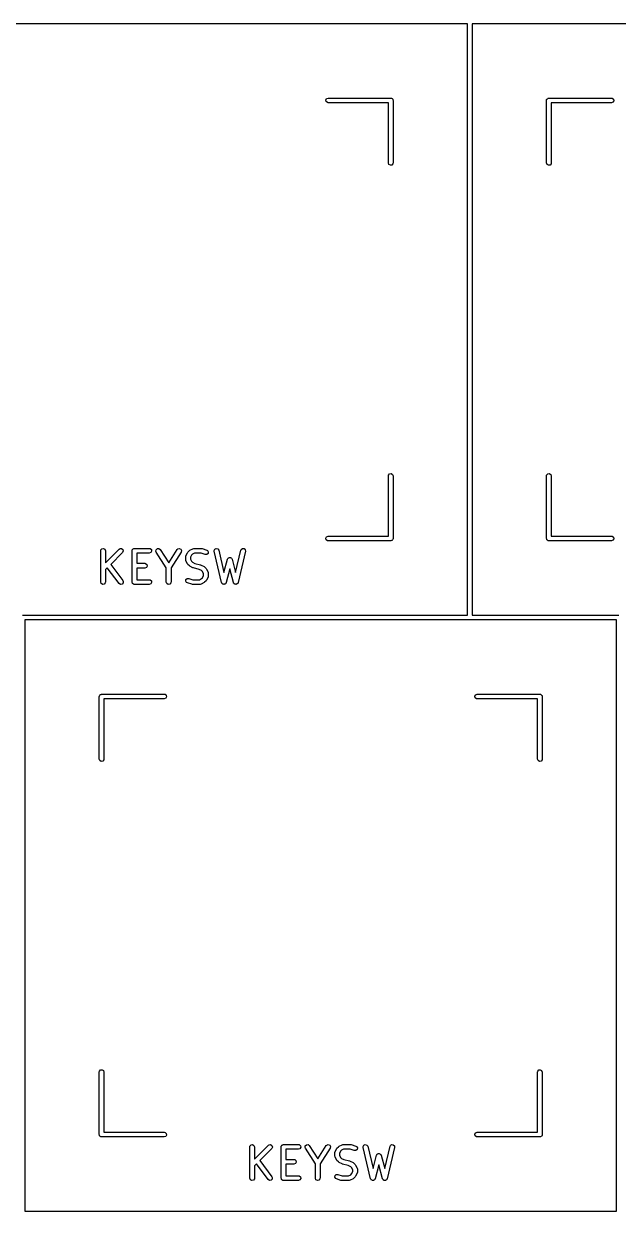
# Model space of a CAD drawing. Extents: x 382 to 810, y -162 to 0.
# Drawn here: x 648.53 to 667.52, y -121.3 to -83.35 of the extents above; entities that cross this region are included whole.
import ezdxf

# ---------------------------------------------------------------- set-up
doc = ezdxf.new("R2010")
doc.units = 0
doc.layers.add('BLACK', color=7, linetype='CONTINUOUS')

msp = doc.modelspace()

# ---------------------------------------------------------------- linework, layer by layer
at = {"layer": 'BLACK', "linetype": 'CONTINUOUS'}
for p, q in [((653.255, -83.3495), (643.805, -83.3495)), ((662.705, -83.3495), (653.255, -83.3495)), ((662.705, -102.249), (662.705, -83.3495)), ((662.855, -83.3495), (662.855, -102.249)), ((672.305, -83.3495), (662.855, -83.3495)), ((658.182, -85.7865), (658.207, -85.742)), ((658.207, -85.742), (658.255, -85.7245)), ((658.255, -85.7245), (660.255, -85.7245)), ((660.255, -85.7245), (660.265, -85.7262)), ((660.265, -85.7262), (660.269, -85.7256)), ((660.269, -85.7256), (660.271, -85.7273)), ((660.271, -85.7273), (660.281, -85.729)), ((660.281, -85.729), (660.296, -85.7415)), ((660.296, -85.7415), (660.313, -85.7513)), ((660.313, -85.7513), (660.315, -85.7576)), ((660.315, -85.7576), (660.32, -85.762)), ((660.32, -85.762), (660.324, -85.7812)), ((665.235, -85.7738), (665.248, -85.7589)), ((665.248, -85.7589), (665.257, -85.742)), ((665.257, -85.742), (665.264, -85.7397)), ((665.264, -85.7397), (665.268, -85.7345)), ((665.268, -85.7345), (665.287, -85.7312)), ((665.287, -85.7312), (665.305, -85.7245)), ((665.305, -85.7245), (667.305, -85.7245)), ((667.305, -85.7245), (667.331, -85.729)), ((667.331, -85.729), (667.37, -85.762)), ((667.37, -85.762), (667.379, -85.8125)), ((658.191, -85.837), (658.182, -85.7865)), ((658.23, -85.87), (658.191, -85.837)), ((658.255, -85.8745), (658.23, -85.87)), ((660.18, -85.8745), (658.255, -85.8745)), ((660.18, -87.7995), (660.18, -85.8745)), ((660.324, -85.7812), (660.33, -85.7995)), ((660.33, -85.7995), (660.33, -87.7995)), ((665.23, -85.7995), (665.232, -85.7897)), ((665.23, -87.7995), (665.23, -85.7995)), ((665.232, -85.7865), (665.233, -85.7836)), ((665.232, -85.7897), (665.232, -85.7865)), ((665.233, -85.7836), (665.235, -85.7738)), ((667.305, -85.8745), (665.38, -85.8745)), ((665.38, -85.8745), (665.38, -87.7995)), ((667.354, -85.8569), (667.305, -85.8745)), ((667.379, -85.8125), (667.354, -85.8569)), ((660.198, -87.8477), (660.18, -87.7995)), ((660.242, -87.8734), (660.198, -87.8477)), ((660.293, -87.8644), (660.242, -87.8734)), ((660.326, -87.8251), (660.293, -87.8644)), ((660.33, -87.7995), (660.326, -87.8251)), ((665.248, -87.8477), (665.23, -87.7995)), ((665.292, -87.8734), (665.248, -87.8477)), ((665.343, -87.8644), (665.292, -87.8734)), ((665.376, -87.8251), (665.343, -87.8644)), ((665.38, -87.7995), (665.376, -87.8251)), ((660.18, -97.7995), (660.185, -97.7738)), ((660.18, -99.7245), (660.18, -97.7995)), ((660.185, -97.7738), (660.218, -97.7345)), ((660.218, -97.7345), (660.269, -97.7256)), ((660.269, -97.7256), (660.313, -97.7513)), ((660.313, -97.7513), (660.33, -97.7995)), ((660.33, -97.7995), (660.33, -99.7995)), ((665.23, -97.7995), (665.235, -97.7738)), ((665.23, -99.7995), (665.23, -97.7995)), ((665.235, -97.7738), (665.268, -97.7345)), ((665.268, -97.7345), (665.319, -97.7256)), ((665.319, -97.7256), (665.363, -97.7513)), ((665.363, -97.7513), (665.38, -97.7995)), ((665.38, -97.7995), (665.38, -99.7245)), ((658.182, -99.7865), (658.207, -99.742)), ((658.191, -99.837), (658.182, -99.7865)), ((658.207, -99.742), (658.255, -99.7245)), ((658.255, -99.7245), (660.18, -99.7245)), ((660.33, -99.7995), (660.329, -99.8092)), ((665.237, -99.8178), (665.23, -99.7995)), ((665.38, -99.7245), (667.305, -99.7245)), ((667.305, -99.7245), (667.331, -99.729)), ((667.331, -99.729), (667.37, -99.762)), ((667.37, -99.762), (667.379, -99.8125)), ((650.99, -100.192), (650.995, -100.166)), ((650.995, -100.166), (651.028, -100.127)), ((651.028, -100.127), (651.078, -100.118)), ((651.078, -100.118), (651.122, -100.144)), ((651.122, -100.144), (651.14, -100.192)), ((651.14, -100.582), (651.583, -100.139)), ((651.583, -100.139), (651.605, -100.124)), ((651.605, -100.124), (651.656, -100.119)), ((651.656, -100.119), (651.698, -100.149)), ((651.698, -100.149), (651.711, -100.198)), ((651.99, -100.192), (651.992, -100.182)), ((651.991, -100.179), (651.993, -100.176)), ((651.992, -100.182), (651.991, -100.179)), ((651.993, -100.176), (651.995, -100.166)), ((651.995, -100.166), (652.007, -100.151)), ((652.007, -100.151), (652.017, -100.134)), ((652.017, -100.134), (652.023, -100.132)), ((652.023, -100.132), (652.028, -100.127)), ((652.028, -100.127), (652.047, -100.123)), ((652.047, -100.123), (652.065, -100.117)), ((652.065, -100.117), (652.541, -100.117)), ((652.541, -100.117), (652.567, -100.121)), ((652.567, -100.121), (652.606, -100.154)), ((652.606, -100.154), (652.615, -100.205)), ((652.754, -100.208), (652.76, -100.157)), ((652.76, -100.157), (652.798, -100.123)), ((652.798, -100.123), (652.85, -100.12)), ((652.85, -100.12), (652.89, -100.152)), ((652.89, -100.152), (653.16, -100.576)), ((653.16, -100.576), (653.43, -100.152)), ((653.43, -100.152), (653.448, -100.132)), ((653.448, -100.132), (653.497, -100.117)), ((653.497, -100.117), (653.544, -100.136)), ((653.544, -100.136), (653.568, -100.182)), ((653.568, -100.182), (653.557, -100.232)), ((653.774, -100.234), (653.822, -100.186)), ((653.822, -100.186), (653.84, -100.174)), ((653.84, -100.174), (653.841, -100.172)), ((653.841, -100.172), (653.936, -100.125)), ((653.936, -100.125), (653.961, -100.117)), ((653.961, -100.117), (653.966, -100.118)), ((653.966, -100.118), (653.97, -100.117)), ((653.97, -100.117), (654.208, -100.117)), ((654.208, -100.117), (654.23, -100.121)), ((654.23, -100.121), (654.232, -100.121)), ((654.232, -100.121), (654.374, -100.168)), ((654.374, -100.168), (654.397, -100.181)), ((654.397, -100.181), (654.424, -100.224)), ((654.61, -100.183), (654.633, -100.137)), ((654.611, -100.209), (654.61, -100.183)), ((654.633, -100.137), (654.68, -100.117)), ((654.68, -100.117), (654.729, -100.132)), ((654.729, -100.132), (654.757, -100.174)), ((654.757, -100.174), (654.926, -100.885)), ((655.299, -100.885), (655.468, -100.174)), ((655.468, -100.174), (655.479, -100.151)), ((655.479, -100.151), (655.52, -100.12)), ((655.52, -100.12), (655.571, -100.123)), ((655.571, -100.123), (655.608, -100.158)), ((655.608, -100.158), (655.614, -100.209)), ((658.23, -99.87), (658.191, -99.837)), ((658.255, -99.8745), (658.23, -99.87)), ((660.255, -99.8745), (658.255, -99.8745)), ((660.274, -99.8678), (660.255, -99.8745)), ((660.293, -99.8644), (660.274, -99.8678)), ((660.297, -99.8593), (660.293, -99.8644)), ((660.304, -99.8569), (660.297, -99.8593)), ((660.313, -99.8401), (660.304, -99.8569)), ((660.326, -99.8251), (660.313, -99.8401)), ((660.328, -99.8154), (660.326, -99.8251)), ((660.329, -99.8125), (660.328, -99.8154)), ((660.329, -99.8092), (660.329, -99.8125)), ((665.241, -99.837), (665.237, -99.8178)), ((665.246, -99.8413), (665.241, -99.837)), ((665.248, -99.8477), (665.246, -99.8413)), ((665.265, -99.8574), (665.248, -99.8477)), ((665.28, -99.87), (665.265, -99.8574)), ((665.29, -99.8717), (665.28, -99.87)), ((665.292, -99.8734), (665.29, -99.8717)), ((665.296, -99.8728), (665.292, -99.8734)), ((665.305, -99.8745), (665.296, -99.8728)), ((667.305, -99.8745), (665.305, -99.8745)), ((667.354, -99.8569), (667.305, -99.8745)), ((667.379, -99.8125), (667.354, -99.8569)), ((650.99, -101.192), (650.99, -100.192)), ((651.14, -100.192), (651.14, -100.582)), ((651.689, -100.245), (651.307, -100.627)), ((651.711, -100.198), (651.689, -100.245)), ((651.99, -101.192), (651.99, -100.192)), ((652.541, -100.267), (652.14, -100.267)), ((652.14, -100.267), (652.14, -100.593)), ((652.589, -100.249), (652.541, -100.267)), ((652.615, -100.205), (652.589, -100.249)), ((652.764, -100.232), (652.754, -100.208)), ((653.085, -100.737), (652.764, -100.232)), ((653.557, -100.232), (653.235, -100.737)), ((653.704, -100.382), (653.709, -100.357)), ((653.704, -100.478), (653.704, -100.382)), ((653.706, -100.482), (653.704, -100.478)), ((653.705, -100.486), (653.706, -100.482)), ((653.712, -100.511), (653.705, -100.486)), ((653.709, -100.357), (653.712, -100.353)), ((653.712, -100.349), (653.76, -100.254)), ((653.712, -100.353), (653.712, -100.349)), ((653.76, -100.606), (653.712, -100.511)), ((653.76, -100.254), (653.773, -100.235)), ((653.773, -100.235), (653.774, -100.234)), ((653.889, -100.331), (653.854, -100.4)), ((653.854, -100.4), (653.854, -100.46)), ((653.854, -100.46), (653.889, -100.528)), ((653.919, -100.301), (653.889, -100.331)), ((653.889, -100.528), (653.919, -100.559)), ((653.987, -100.267), (653.919, -100.301)), ((653.919, -100.559), (653.996, -100.597)), ((654.196, -100.267), (653.987, -100.267)), ((654.327, -100.311), (654.196, -100.267)), ((654.378, -100.309), (654.327, -100.311)), ((654.417, -100.275), (654.378, -100.309)), ((654.424, -100.224), (654.417, -100.275)), ((654.849, -101.209), (654.611, -100.209)), ((654.926, -100.885), (655.04, -100.458)), ((655.04, -100.458), (655.051, -100.435)), ((655.051, -100.435), (655.057, -100.431)), ((655.057, -100.431), (655.06, -100.424)), ((655.06, -100.424), (655.077, -100.416)), ((655.077, -100.416), (655.093, -100.405)), ((655.093, -100.405), (655.1, -100.406)), ((655.1, -100.406), (655.106, -100.403)), ((655.106, -100.403), (655.125, -100.408)), ((655.125, -100.408), (655.144, -100.41)), ((655.144, -100.41), (655.149, -100.414)), ((655.149, -100.414), (655.156, -100.416)), ((655.156, -100.416), (655.167, -100.432)), ((655.167, -100.432), (655.181, -100.446)), ((655.181, -100.446), (655.181, -100.453)), ((655.181, -100.453), (655.185, -100.458)), ((655.185, -100.458), (655.299, -100.885)), ((655.614, -100.209), (655.376, -101.209)), ((651.2, -100.735), (651.14, -100.794)), ((651.14, -100.794), (651.14, -101.192)), ((651.576, -101.237), (651.2, -100.735)), ((651.307, -100.627), (651.696, -101.147)), ((652.14, -100.593), (652.398, -100.593)), ((652.398, -100.743), (652.14, -100.743)), ((652.14, -100.743), (652.14, -101.117)), ((652.398, -100.593), (652.424, -100.598)), ((652.447, -100.725), (652.398, -100.743)), ((652.424, -100.598), (652.463, -100.63)), ((652.472, -100.681), (652.447, -100.725)), ((652.463, -100.63), (652.472, -100.681)), ((653.085, -101.192), (653.085, -100.737)), ((653.235, -100.737), (653.235, -101.192)), ((653.761, -100.607), (653.76, -100.606)), ((653.774, -100.626), (653.761, -100.607)), ((653.822, -100.673), (653.774, -100.626)), ((653.823, -100.674), (653.822, -100.673)), ((653.841, -100.687), (653.823, -100.674)), ((653.936, -100.735), (653.841, -100.687)), ((653.94, -100.735), (653.936, -100.735)), ((653.952, -100.741), (653.94, -100.735)), ((654.134, -100.786), (653.952, -100.741)), ((653.996, -100.597), (654.178, -100.643)), ((654.211, -100.825), (654.134, -100.786)), ((654.178, -100.643), (654.19, -100.648)), ((654.19, -100.648), (654.194, -100.649)), ((654.194, -100.649), (654.289, -100.696)), ((654.241, -100.855), (654.211, -100.825)), ((654.276, -100.924), (654.241, -100.855)), ((654.276, -100.984), (654.276, -100.924)), ((654.289, -100.696), (654.307, -100.71)), ((654.307, -100.71), (654.309, -100.71)), ((654.309, -100.71), (654.356, -100.758)), ((654.356, -100.758), (654.369, -100.776)), ((654.369, -100.776), (654.37, -100.777)), ((654.37, -100.777), (654.418, -100.873)), ((654.418, -100.873), (654.425, -100.898)), ((654.425, -100.898), (654.424, -100.902)), ((654.424, -100.902), (654.426, -100.906)), ((654.426, -100.906), (654.426, -101.001)), ((655.113, -100.769), (654.995, -101.211)), ((655.231, -101.211), (655.113, -100.769)), ((651.008, -101.24), (650.99, -101.192)), ((651.052, -101.266), (651.008, -101.24)), ((651.103, -101.257), (651.052, -101.266)), ((651.135, -101.217), (651.103, -101.257)), ((651.14, -101.192), (651.135, -101.217)), ((651.619, -101.265), (651.576, -101.237)), ((651.67, -101.259), (651.619, -101.265)), ((651.705, -101.221), (651.67, -101.259)), ((651.696, -101.147), (651.708, -101.17)), ((651.708, -101.17), (651.705, -101.221)), ((651.997, -101.21), (651.99, -101.192)), ((652, -101.229), (651.997, -101.21)), ((652.005, -101.234), (652, -101.229)), ((652.008, -101.24), (652.005, -101.234)), ((652.024, -101.25), (652.008, -101.24)), ((652.039, -101.262), (652.024, -101.25)), ((652.049, -101.264), (652.039, -101.262)), ((652.052, -101.266), (652.049, -101.264)), ((652.055, -101.265), (652.052, -101.266)), ((652.065, -101.267), (652.055, -101.265)), ((652.541, -101.267), (652.065, -101.267)), ((652.14, -101.117), (652.541, -101.117)), ((652.541, -101.117), (652.567, -101.121)), ((652.589, -101.249), (652.541, -101.267)), ((652.567, -101.121), (652.606, -101.154)), ((652.615, -101.205), (652.589, -101.249)), ((652.606, -101.154), (652.615, -101.205)), ((653.103, -101.24), (653.085, -101.192)), ((653.147, -101.266), (653.103, -101.24)), ((653.198, -101.257), (653.147, -101.266)), ((653.231, -101.217), (653.198, -101.257)), ((653.235, -101.192), (653.231, -101.217)), ((653.706, -101.159), (653.713, -101.108)), ((653.733, -101.203), (653.706, -101.159)), ((653.713, -101.108), (653.752, -101.074)), ((653.756, -101.215), (653.733, -101.203)), ((653.752, -101.074), (653.803, -101.073)), ((653.898, -101.263), (653.756, -101.215)), ((653.803, -101.073), (653.934, -101.117)), ((653.9, -101.263), (653.898, -101.263)), ((653.922, -101.267), (653.9, -101.263)), ((654.16, -101.267), (653.922, -101.267)), ((653.934, -101.117), (654.143, -101.117)), ((654.143, -101.117), (654.211, -101.083)), ((654.164, -101.265), (654.16, -101.267)), ((654.169, -101.266), (654.164, -101.265)), ((654.194, -101.259), (654.169, -101.266)), ((654.289, -101.211), (654.194, -101.259)), ((654.211, -101.083), (654.241, -101.052)), ((654.241, -101.052), (654.276, -100.984)), ((654.29, -101.21), (654.289, -101.211)), ((654.309, -101.197), (654.29, -101.21)), ((654.356, -101.15), (654.309, -101.197)), ((654.357, -101.148), (654.356, -101.15)), ((654.37, -101.13), (654.357, -101.148)), ((654.418, -101.035), (654.37, -101.13)), ((654.421, -101.027), (654.418, -101.03)), ((654.418, -101.03), (654.418, -101.035)), ((654.426, -101.001), (654.421, -101.027)), ((654.854, -101.216), (654.849, -101.209)), ((654.854, -101.224), (654.854, -101.216)), ((654.867, -101.237), (654.854, -101.224)), ((654.877, -101.252), (654.867, -101.237)), ((654.885, -101.254), (654.877, -101.252)), ((654.891, -101.26), (654.885, -101.254)), ((654.909, -101.261), (654.891, -101.26)), ((654.927, -101.267), (654.909, -101.261)), ((654.934, -101.264), (654.927, -101.267)), ((654.942, -101.264), (654.934, -101.264)), ((654.957, -101.254), (654.942, -101.264)), ((654.974, -101.246), (654.957, -101.254)), ((654.977, -101.239), (654.974, -101.246)), ((654.984, -101.235), (654.977, -101.239)), ((654.995, -101.211), (654.984, -101.235)), ((655.235, -101.218), (655.231, -101.211)), ((655.236, -101.225), (655.235, -101.218)), ((655.249, -101.238), (655.236, -101.225)), ((655.26, -101.253), (655.249, -101.238)), ((655.268, -101.255), (655.26, -101.253)), ((655.273, -101.261), (655.268, -101.255)), ((655.292, -101.262), (655.273, -101.261)), ((655.31, -101.267), (655.292, -101.262)), ((655.317, -101.263), (655.31, -101.267)), ((655.325, -101.264), (655.317, -101.263)), ((655.339, -101.253), (655.325, -101.264)), ((655.356, -101.245), (655.339, -101.253)), ((655.359, -101.238), (655.356, -101.245)), ((655.366, -101.233), (655.359, -101.238)), ((655.376, -101.209), (655.366, -101.233)), ((648.493, -102.249), (662.705, -102.249)), ((648.568, -102.399), (648.568, -121.299)), ((662.78, -102.399), (648.568, -102.399)), ((667.468, -102.399), (662.78, -102.399)), ((662.855, -102.249), (667.543, -102.249)), ((667.468, -121.299), (667.468, -102.399)), ((650.943, -104.849), (650.945, -104.84)), ((650.943, -106.849), (650.943, -104.849)), ((650.944, -104.836), (650.946, -104.834)), ((650.945, -104.84), (650.944, -104.836)), ((650.946, -104.834), (650.948, -104.824)), ((650.948, -104.824), (650.96, -104.809)), ((650.96, -104.809), (650.97, -104.792)), ((650.97, -104.792), (650.976, -104.79)), ((650.976, -104.79), (650.98, -104.785)), ((650.98, -104.785), (651, -104.781)), ((651, -104.781), (651.018, -104.774)), ((651.018, -104.774), (653.018, -104.774)), ((653.018, -104.924), (651.093, -104.924)), ((651.093, -104.924), (651.093, -106.849)), ((653.018, -104.774), (653.044, -104.779)), ((653.066, -104.907), (653.018, -104.924)), ((653.044, -104.779), (653.083, -104.812)), ((653.092, -104.863), (653.066, -104.907)), ((653.083, -104.812), (653.092, -104.863)), ((662.944, -104.836), (662.97, -104.792)), ((662.953, -104.887), (662.944, -104.836)), ((662.992, -104.92), (662.953, -104.887)), ((662.97, -104.792), (663.018, -104.774)), ((663.018, -104.924), (662.992, -104.92)), ((663.018, -104.774), (665.018, -104.774)), ((664.943, -104.924), (663.018, -104.924)), ((664.943, -106.849), (664.943, -104.924)), ((665.018, -104.774), (665.028, -104.776)), ((665.028, -104.776), (665.031, -104.776)), ((665.031, -104.776), (665.034, -104.777)), ((665.034, -104.777), (665.044, -104.779)), ((665.044, -104.779), (665.059, -104.792)), ((665.059, -104.792), (665.075, -104.801)), ((665.075, -104.801), (665.078, -104.808)), ((665.078, -104.808), (665.083, -104.812)), ((665.083, -104.812), (665.086, -104.831)), ((665.086, -104.831), (665.093, -104.849)), ((665.093, -104.849), (665.093, -106.849)), ((650.961, -106.898), (650.943, -106.849)), ((651.005, -106.923), (650.961, -106.898)), ((651.055, -106.914), (651.005, -106.923)), ((651.088, -106.875), (651.055, -106.914)), ((651.093, -106.849), (651.088, -106.875)), ((664.961, -106.898), (664.943, -106.849)), ((665.005, -106.923), (664.961, -106.898)), ((665.055, -106.914), (665.005, -106.923)), ((665.088, -106.875), (665.055, -106.914)), ((665.093, -106.849), (665.088, -106.875)), ((650.943, -116.849), (650.948, -116.824)), ((650.943, -118.849), (650.943, -116.849)), ((650.948, -116.824), (650.98, -116.785)), ((650.98, -116.785), (651.031, -116.776)), ((651.031, -116.776), (651.075, -116.801)), ((651.075, -116.801), (651.093, -116.849)), ((651.093, -116.849), (651.093, -118.774)), ((664.943, -116.849), (664.948, -116.824)), ((664.943, -118.774), (664.943, -116.849)), ((664.948, -116.824), (664.98, -116.785)), ((664.98, -116.785), (665.031, -116.776)), ((665.031, -116.776), (665.075, -116.801)), ((665.075, -116.801), (665.093, -116.849)), ((665.093, -116.849), (665.093, -118.849)), ((651.093, -118.774), (653.018, -118.774)), ((653.018, -118.774), (653.044, -118.779)), ((653.044, -118.779), (653.083, -118.812)), ((662.97, -118.792), (663.018, -118.774)), ((663.018, -118.774), (664.943, -118.774)), ((650.95, -118.868), (650.943, -118.849)), ((650.953, -118.887), (650.95, -118.868)), ((650.958, -118.891), (650.953, -118.887)), ((650.961, -118.898), (650.958, -118.891)), ((650.977, -118.907), (650.961, -118.898)), ((650.992, -118.92), (650.977, -118.907)), ((651.002, -118.922), (650.992, -118.92)), ((651.005, -118.923), (651.002, -118.922)), ((651.008, -118.923), (651.005, -118.923)), ((651.018, -118.924), (651.008, -118.923)), ((653.018, -118.924), (651.018, -118.924)), ((653.066, -118.907), (653.018, -118.924)), ((653.092, -118.863), (653.066, -118.907)), ((653.083, -118.812), (653.092, -118.863)), ((662.944, -118.836), (662.97, -118.792)), ((662.953, -118.887), (662.944, -118.836)), ((662.992, -118.92), (662.953, -118.887)), ((663.018, -118.924), (662.992, -118.92)), ((665.018, -118.924), (663.018, -118.924)), ((665.036, -118.918), (665.018, -118.924)), ((665.055, -118.914), (665.036, -118.918)), ((665.06, -118.909), (665.055, -118.914)), ((665.066, -118.907), (665.06, -118.909)), ((665.076, -118.89), (665.066, -118.907)), ((665.088, -118.875), (665.076, -118.89)), ((665.09, -118.865), (665.088, -118.875)), ((665.092, -118.863), (665.09, -118.865)), ((665.093, -118.849), (665.091, -118.859)), ((665.091, -118.859), (665.092, -118.863)), ((655.753, -119.242), (655.757, -119.216)), ((655.753, -120.242), (655.753, -119.242)), ((655.757, -119.216), (655.79, -119.177)), ((655.79, -119.177), (655.841, -119.168)), ((655.841, -119.168), (655.885, -119.194)), ((655.885, -119.194), (655.903, -119.242)), ((655.903, -119.632), (656.346, -119.189)), ((655.903, -119.242), (655.903, -119.632)), ((656.452, -119.295), (656.069, -119.677)), ((656.346, -119.189), (656.367, -119.174)), ((656.367, -119.174), (656.418, -119.169)), ((656.418, -119.169), (656.46, -119.199)), ((656.474, -119.248), (656.452, -119.295)), ((656.46, -119.199), (656.474, -119.248)), ((656.753, -119.242), (656.754, -119.232)), ((656.753, -120.242), (656.753, -119.242)), ((656.754, -119.229), (656.755, -119.226)), ((656.754, -119.232), (656.754, -119.229)), ((656.755, -119.226), (656.757, -119.216)), ((656.757, -119.216), (656.77, -119.201)), ((656.77, -119.201), (656.779, -119.184)), ((656.779, -119.184), (656.786, -119.182)), ((656.786, -119.182), (656.79, -119.177)), ((656.79, -119.177), (656.809, -119.173)), ((656.809, -119.173), (656.828, -119.167)), ((656.828, -119.167), (657.304, -119.167)), ((657.304, -119.317), (656.903, -119.317)), ((656.903, -119.317), (656.903, -119.643)), ((657.304, -119.167), (657.329, -119.171)), ((657.352, -119.299), (657.304, -119.317)), ((657.329, -119.171), (657.369, -119.204)), ((657.378, -119.255), (657.352, -119.299)), ((657.369, -119.204), (657.378, -119.255)), ((657.516, -119.258), (657.523, -119.207)), ((657.526, -119.282), (657.516, -119.258)), ((657.523, -119.207), (657.561, -119.173)), ((657.848, -119.787), (657.526, -119.282)), ((657.561, -119.173), (657.612, -119.17)), ((657.612, -119.17), (657.653, -119.202)), ((657.653, -119.202), (657.923, -119.626)), ((657.923, -119.626), (658.193, -119.202)), ((658.319, -119.282), (657.998, -119.787)), ((658.193, -119.202), (658.21, -119.182)), ((658.21, -119.182), (658.259, -119.167)), ((658.259, -119.167), (658.307, -119.186)), ((658.307, -119.186), (658.33, -119.232)), ((658.33, -119.232), (658.319, -119.282)), ((658.467, -119.432), (658.471, -119.407)), ((658.467, -119.528), (658.467, -119.432)), ((658.468, -119.532), (658.467, -119.528)), ((658.467, -119.536), (658.468, -119.532)), ((658.475, -119.561), (658.467, -119.536)), ((658.471, -119.407), (658.474, -119.403)), ((658.474, -119.403), (658.475, -119.399)), ((658.475, -119.399), (658.522, -119.304)), ((658.522, -119.304), (658.536, -119.285)), ((658.536, -119.284), (658.584, -119.236)), ((658.536, -119.285), (658.536, -119.284)), ((658.584, -119.236), (658.602, -119.224)), ((658.602, -119.224), (658.603, -119.222)), ((658.603, -119.222), (658.699, -119.175)), ((658.651, -119.381), (658.617, -119.45)), ((658.617, -119.45), (658.617, -119.51)), ((658.617, -119.51), (658.651, -119.578)), ((658.681, -119.351), (658.651, -119.381)), ((658.75, -119.317), (658.681, -119.351)), ((658.699, -119.175), (658.724, -119.167)), ((658.724, -119.167), (658.728, -119.168)), ((658.728, -119.168), (658.732, -119.167)), ((658.732, -119.167), (658.97, -119.167)), ((658.958, -119.317), (658.75, -119.317)), ((659.09, -119.361), (658.958, -119.317)), ((658.97, -119.167), (658.992, -119.171)), ((658.992, -119.171), (658.994, -119.171)), ((658.994, -119.171), (659.137, -119.218)), ((659.141, -119.359), (659.09, -119.361)), ((659.137, -119.218), (659.16, -119.231)), ((659.179, -119.325), (659.141, -119.359)), ((659.16, -119.231), (659.187, -119.274)), ((659.187, -119.274), (659.179, -119.325)), ((659.372, -119.233), (659.395, -119.187)), ((659.374, -119.259), (659.372, -119.233)), ((659.612, -120.259), (659.374, -119.259)), ((659.395, -119.187), (659.442, -119.167)), ((659.442, -119.167), (659.491, -119.182)), ((659.491, -119.182), (659.52, -119.224)), ((659.52, -119.224), (659.689, -119.935)), ((659.689, -119.935), (659.803, -119.508)), ((659.803, -119.508), (659.814, -119.485)), ((659.814, -119.485), (659.819, -119.481)), ((659.819, -119.481), (659.822, -119.474)), ((659.822, -119.474), (659.84, -119.466)), ((659.84, -119.466), (659.856, -119.455)), ((659.856, -119.455), (659.862, -119.456)), ((659.862, -119.456), (659.869, -119.453)), ((659.869, -119.453), (659.887, -119.458)), ((659.887, -119.458), (659.907, -119.46)), ((659.907, -119.46), (659.912, -119.464)), ((659.912, -119.464), (659.918, -119.466)), ((659.918, -119.466), (659.929, -119.482)), ((659.929, -119.482), (659.943, -119.496)), ((659.943, -119.496), (659.944, -119.503)), ((659.944, -119.503), (659.948, -119.508)), ((659.948, -119.508), (660.061, -119.935)), ((660.061, -119.935), (660.231, -119.224)), ((660.377, -119.259), (660.139, -120.259)), ((660.231, -119.224), (660.241, -119.201)), ((660.241, -119.201), (660.282, -119.17)), ((660.282, -119.17), (660.333, -119.173)), ((660.333, -119.173), (660.371, -119.208)), ((660.371, -119.208), (660.377, -119.259)), ((655.962, -119.785), (655.903, -119.844)), ((655.903, -119.844), (655.903, -120.242)), ((656.339, -120.287), (655.962, -119.785)), ((656.069, -119.677), (656.459, -120.197)), ((656.903, -119.643), (657.161, -119.643)), ((657.161, -119.793), (656.903, -119.793)), ((656.903, -119.793), (656.903, -120.167)), ((657.161, -119.643), (657.187, -119.648)), ((657.209, -119.775), (657.161, -119.793)), ((657.187, -119.648), (657.226, -119.68)), ((657.235, -119.731), (657.209, -119.775)), ((657.226, -119.68), (657.235, -119.731)), ((657.848, -120.242), (657.848, -119.787)), ((657.998, -119.787), (657.998, -120.242)), ((658.522, -119.656), (658.475, -119.561)), ((658.524, -119.657), (658.522, -119.656)), ((658.536, -119.676), (658.524, -119.657)), ((658.584, -119.723), (658.536, -119.676)), ((658.585, -119.724), (658.584, -119.723)), ((658.603, -119.737), (658.585, -119.724)), ((658.699, -119.785), (658.603, -119.737)), ((658.651, -119.578), (658.681, -119.609)), ((658.681, -119.609), (658.758, -119.647)), ((658.702, -119.785), (658.699, -119.785)), ((658.714, -119.791), (658.702, -119.785)), ((658.897, -119.836), (658.714, -119.791)), ((658.758, -119.647), (658.941, -119.693)), ((658.974, -119.875), (658.897, -119.836)), ((658.941, -119.693), (658.953, -119.698)), ((658.953, -119.698), (658.956, -119.699)), ((658.956, -119.699), (659.052, -119.746)), ((659.004, -119.905), (658.974, -119.875)), ((659.038, -119.974), (659.004, -119.905)), ((659.052, -119.746), (659.07, -119.76)), ((659.07, -119.76), (659.071, -119.76)), ((659.071, -119.76), (659.119, -119.808)), ((659.119, -119.808), (659.132, -119.826)), ((659.132, -119.826), (659.133, -119.827)), ((659.133, -119.827), (659.18, -119.923)), ((659.875, -119.819), (659.757, -120.261)), ((659.993, -120.261), (659.875, -119.819)), ((655.77, -120.29), (655.753, -120.242)), ((655.814, -120.316), (655.77, -120.29)), ((655.898, -120.267), (655.865, -120.307)), ((655.903, -120.242), (655.898, -120.267)), ((656.382, -120.315), (656.339, -120.287)), ((656.468, -120.271), (656.433, -120.309)), ((656.459, -120.197), (656.471, -120.22)), ((656.471, -120.22), (656.468, -120.271)), ((656.759, -120.26), (656.753, -120.242)), ((656.763, -120.279), (656.759, -120.26)), ((656.768, -120.284), (656.763, -120.279)), ((656.77, -120.29), (656.768, -120.284)), ((656.787, -120.3), (656.77, -120.29)), ((656.903, -120.167), (657.304, -120.167)), ((657.304, -120.167), (657.329, -120.171)), ((657.352, -120.299), (657.304, -120.317)), ((657.329, -120.171), (657.369, -120.204)), ((657.378, -120.255), (657.352, -120.299)), ((657.369, -120.204), (657.378, -120.255)), ((657.865, -120.29), (657.848, -120.242)), ((657.91, -120.316), (657.865, -120.29)), ((657.993, -120.267), (657.96, -120.307)), ((657.998, -120.242), (657.993, -120.267)), ((658.468, -120.209), (658.476, -120.158)), ((658.495, -120.253), (658.468, -120.209)), ((658.476, -120.158), (658.514, -120.124)), ((658.518, -120.265), (658.495, -120.253)), ((658.514, -120.124), (658.566, -120.123)), ((658.661, -120.313), (658.518, -120.265)), ((658.566, -120.123), (658.697, -120.167)), ((658.697, -120.167), (658.905, -120.167)), ((658.905, -120.167), (658.974, -120.133)), ((659.052, -120.261), (658.956, -120.309)), ((658.974, -120.133), (659.004, -120.102)), ((659.004, -120.102), (659.038, -120.034)), ((659.038, -120.034), (659.038, -119.974)), ((659.053, -120.26), (659.052, -120.261)), ((659.071, -120.247), (659.053, -120.26)), ((659.119, -120.2), (659.071, -120.247)), ((659.133, -120.18), (659.119, -120.198)), ((659.119, -120.198), (659.119, -120.2)), ((659.18, -120.085), (659.133, -120.18)), ((659.18, -119.923), (659.188, -119.948)), ((659.181, -120.08), (659.18, -120.085)), ((659.184, -120.077), (659.181, -120.08)), ((659.188, -120.051), (659.184, -120.077)), ((659.188, -119.948), (659.187, -119.952)), ((659.187, -119.952), (659.188, -119.956)), ((659.188, -119.956), (659.188, -120.051)), ((659.616, -120.266), (659.612, -120.259)), ((659.617, -120.274), (659.616, -120.266)), ((659.63, -120.287), (659.617, -120.274)), ((659.64, -120.302), (659.63, -120.287)), ((659.736, -120.296), (659.719, -120.304)), ((659.74, -120.289), (659.736, -120.296)), ((659.746, -120.285), (659.74, -120.289)), ((659.757, -120.261), (659.746, -120.285)), ((659.998, -120.268), (659.993, -120.261)), ((659.999, -120.275), (659.998, -120.268)), ((660.012, -120.288), (659.999, -120.275)), ((660.023, -120.303), (660.012, -120.288)), ((660.119, -120.295), (660.102, -120.303)), ((660.122, -120.288), (660.119, -120.295)), ((660.128, -120.283), (660.122, -120.288)), ((660.139, -120.259), (660.128, -120.283)), ((655.865, -120.307), (655.814, -120.316)), ((656.433, -120.309), (656.382, -120.315)), ((656.802, -120.312), (656.787, -120.3)), ((656.812, -120.314), (656.802, -120.312)), ((656.814, -120.316), (656.812, -120.314)), ((656.818, -120.315), (656.814, -120.316)), ((656.828, -120.317), (656.818, -120.315)), ((657.304, -120.317), (656.828, -120.317)), ((657.96, -120.307), (657.91, -120.316)), ((658.663, -120.313), (658.661, -120.313)), ((658.685, -120.317), (658.663, -120.313)), ((658.923, -120.317), (658.685, -120.317)), ((658.927, -120.315), (658.923, -120.317)), ((658.931, -120.316), (658.927, -120.315)), ((658.956, -120.309), (658.931, -120.316)), ((659.647, -120.304), (659.64, -120.302)), ((659.653, -120.31), (659.647, -120.304)), ((659.671, -120.311), (659.653, -120.31)), ((659.689, -120.317), (659.671, -120.311)), ((659.696, -120.314), (659.689, -120.317)), ((659.704, -120.314), (659.696, -120.314)), ((659.719, -120.304), (659.704, -120.314)), ((660.03, -120.305), (660.023, -120.303)), ((660.036, -120.311), (660.03, -120.305)), ((660.054, -120.312), (660.036, -120.311)), ((660.072, -120.317), (660.054, -120.312)), ((660.079, -120.313), (660.072, -120.317)), ((660.087, -120.314), (660.079, -120.313)), ((660.102, -120.303), (660.087, -120.314)), ((648.568, -121.299), (658.018, -121.299)), ((658.018, -121.299), (667.468, -121.299))]:
    msp.add_line(p, q, dxfattribs=at)

doc.saveas('drawing.dxf')
